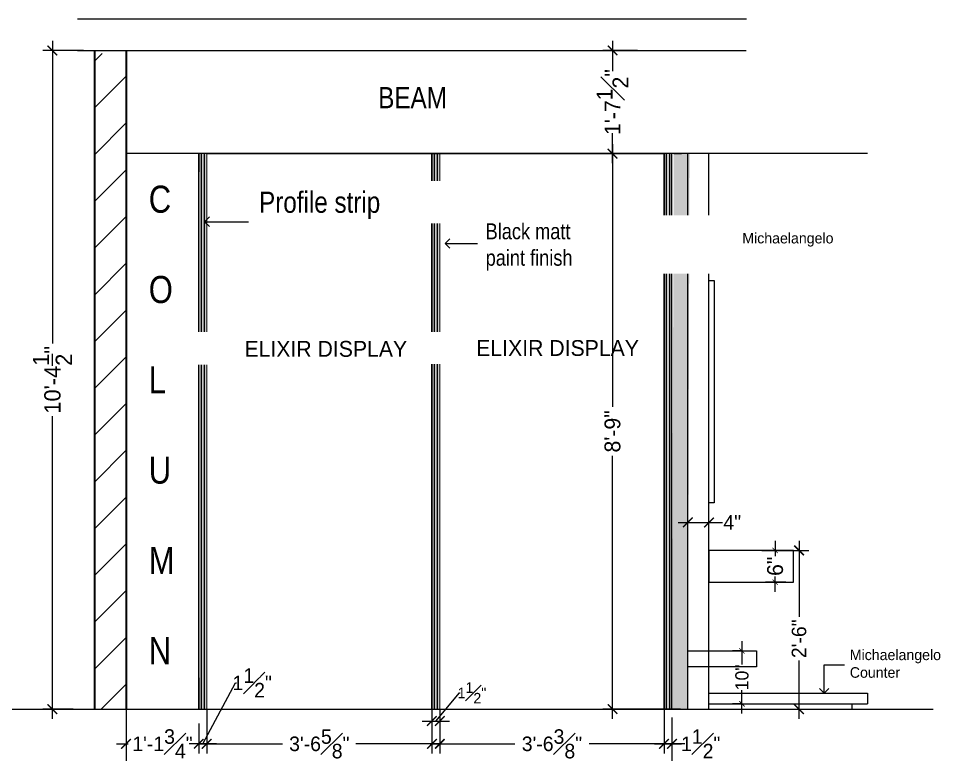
# Model space of a CAD drawing. Header units: inches. Extents: x -137722 to 81594, y -22256 to -1207.
# Drawn here: x -60980.6 to -60803.5, y -2089.7 to -1950.7 of the extents above; entities that cross this region are included whole.
import ezdxf

# ---------------------------------------------------------------- set-up
doc = ezdxf.new("R2010")
doc.units = ezdxf.units.IN
doc.header["$LTSCALE"] = 0.05
doc.header["$MEASUREMENT"] = 0
doc.header["$PDMODE"] = 3
doc.header["$PDSIZE"] = -4
doc.linetypes.add('DASHED2', pattern=[0.375, 0.25, -0.125])
doc.layers.get('Defpoints').update_dxf_attribs({"linetype": 'DASHED2'})
doc.layers.add('Civil Dimension - Text', color=7, linetype='Continuous')
doc.layers.add('text', color=176, linetype='Continuous')
doc.layers.add('FURNITURE', color=36, linetype='Continuous', lineweight=18)
doc.layers.add('WALL', color=7, linetype='Continuous', lineweight=35)
doc.styles.add('4MMOF3-8', font='ARIALN.TTF', dxfattribs={"height": 5.12})
doc.styles.add('9-128OF1-4', font='stylu.ttf')
doc.dimstyles.new('DIM 1-4', dxfattribs={"dimtxt": 3.0792, "dimasz": 1.82, "dimexe": 1.82, "dimexo": 0, "dimgap": 0.09, "dimtad": 0, "dimzin": 0, "dimdsep": 46, "dimlunit": 4, "dimtxsty": '9-128OF1-4', "dimblk": 'ARCHTICK', "dimcen": 1.8125, "dimdle": 1.82, "dimclrd": 8, "dimclre": 8, "dimadec": 0, "dimazin": 0, "dimtfac": 1, "dimtofl": 0, "dimtmove": 0, "dimatfit": 3, "dimldrblk": 'OPEN90', "dimfxl": 1, "dimtolj": 1, "dimtzin": 0, "dimlwd": -1, "dimarcsym": 0})

# ---------------------------------------------------------------- blocks, each defined once
blk = doc.blocks.new('_ArchTick')
at = {"color": 0, "const_width": 0.15}
blk.add_lwpolyline([(-0.5, -0.5), (0.5, 0.5)], dxfattribs=at)
blk = doc.blocks.new('*D544')
at = {"layer": 'Civil Dimension - Text', "color": 8, "ltscale": 50, "transparency": 16777216}
for p, q in [((-60833.01, -2049.37), (-60833.01, -2063.77)), ((-60833.01, -2083.01), (-60833.01, -2072.01))]:
    blk.add_line(p, q, dxfattribs=at)
at = {"layer": 'Civil Dimension - Text', "color": 8, "lineweight": -2, "ltscale": 50, "transparency": 16777216}
for p, q in [((-60840.07, -2051.19), (-60831.19, -2051.19)), ((-60835.66, -2081.19), (-60831.19, -2081.19))]:
    blk.add_line(p, q, dxfattribs=at)
at = {"layer": 'Defpoints', "color": 0, "ltscale": 50, "transparency": 16777216}
for p in [(-60840.07, -2051.19), (-60835.66, -2081.19), (-60833.01, -2081.19)]:
    blk.add_point(p, dxfattribs=at)
at = {"layer": 'Civil Dimension - Text', "color": 8, "ltscale": 50, "transparency": 16777216, "xscale": 1.82, "yscale": 1.82, "zscale": 1.82}
for p, rotation in [((-60833.01, -2051.19), 90), ((-60833.01, -2081.19), 270)]:
    blk.add_blockref('_ArchTick', p, dxfattribs=dict(at, rotation=rotation))
at = {"layer": 'Civil Dimension - Text', "color": 0, "ltscale": 50, "transparency": 16777216, "insert": (-60833.01, -2067.89), "char_height": 2.75, "attachment_point": 5, "rotation": 90, "style": '9-128OF1-4'}
blk.add_mtext('\\A1;2\'-6"', dxfattribs=at)
blk = doc.blocks.new('_Open90')
at = {"color": 0, "linetype": 'ByBlock', "lineweight": -2}
for p, q in [((0, 0), (-1, 0)), ((-0.5, 0.5), (0, 0)), ((0, 0), (-0.5, -0.5))]:
    blk.add_line(p, q, dxfattribs=at)
blk = doc.blocks.new('*D545')
at = {"layer": 'Civil Dimension - Text', "color": 8, "ltscale": 50, "transparency": 16777216}
for p, q in [((-60843.81, -2068.37), (-60843.81, -2072.75)), ((-60843.81, -2082.01), (-60843.81, -2077.63))]:
    blk.add_line(p, q, dxfattribs=at)
at = {"layer": 'Civil Dimension - Text', "color": 8, "lineweight": -2, "ltscale": 50, "transparency": 16777216}
for p, q in [((-60843.81, -2070.19), (-60845.63, -2070.19)), ((-60843.81, -2080.19), (-60845.63, -2080.19))]:
    blk.add_line(p, q, dxfattribs=at)
at = {"layer": 'Defpoints', "color": 0, "ltscale": 50, "transparency": 16777216}
for p in [(-60843.81, -2070.19), (-60843.81, -2080.19), (-60843.81, -2080.19)]:
    blk.add_point(p, dxfattribs=at)
at = {"layer": 'Civil Dimension - Text', "color": 8, "ltscale": 50, "transparency": 16777216}
for p, rotation in [((-60843.81, -2070.19), 90), ((-60843.81, -2080.19), 270)]:
    blk.add_blockref('_ArchTick', p, dxfattribs=dict(at, rotation=rotation))
at = {"layer": 'Civil Dimension - Text', "color": 0, "ltscale": 50, "transparency": 16777216, "insert": (-60843.81, -2075.19), "char_height": 2.5, "attachment_point": 5, "rotation": 90, "style": '9-128OF1-4'}
blk.add_mtext('\\A1;10"', dxfattribs=at)
blk = doc.blocks.new('*D546')
at = {"layer": 'Civil Dimension - Text', "color": 8, "lineweight": -2, "ltscale": 50, "transparency": 16777216}
for p, q in [((-60854.05, -2048.37), (-60854.05, -2044.08)), ((-60850.05, -2048.37), (-60850.05, -2044.08))]:
    blk.add_line(p, q, dxfattribs=at)
at = {"layer": 'Civil Dimension - Text', "color": 8, "ltscale": 50, "transparency": 16777216}
for p, q in [((-60855.87, -2045.9), (-60850.05, -2045.9)), ((-60850.05, -2045.9), (-60847.5, -2045.9))]:
    blk.add_line(p, q, dxfattribs=at)
at = {"layer": 'Defpoints', "color": 0, "ltscale": 50, "transparency": 16777216}
for p in [(-60850.05, -2045.9), (-60854.05, -2048.37), (-60850.05, -2048.37)]:
    blk.add_point(p, dxfattribs=at)
at = {"layer": 'Civil Dimension - Text', "color": 8, "ltscale": 50, "transparency": 16777216, "xscale": 1.82, "yscale": 1.82, "zscale": 1.82, "rotation": 180}
blk.add_blockref('_ArchTick', (-60854.05, -2045.9), dxfattribs=at)
at = {"layer": 'Civil Dimension - Text', "color": 8, "ltscale": 50, "transparency": 16777216, "xscale": 1.82, "yscale": 1.82, "zscale": 1.82}
blk.add_blockref('_ArchTick', (-60850.05, -2045.9), dxfattribs=at)
at = {"layer": 'Civil Dimension - Text', "color": 0, "ltscale": 50, "transparency": 16777216, "insert": (-60845.65, -2045.9), "char_height": 2.75, "attachment_point": 5, "style": '9-128OF1-4'}
blk.add_mtext('\\A1;4"', dxfattribs=at)
blk = doc.blocks.new('*D547')
at = {"layer": 'Civil Dimension - Text', "color": 8, "ltscale": 50, "transparency": 16777216}
for p, q in [((-60837.53, -2049.37), (-60837.53, -2052.27)), ((-60837.53, -2059.01), (-60837.53, -2056.11))]:
    blk.add_line(p, q, dxfattribs=at)
at = {"layer": 'Civil Dimension - Text', "color": 8, "lineweight": -2, "ltscale": 50, "transparency": 16777216}
for p, q in [((-60835.88, -2051.19), (-60839.35, -2051.19)), ((-60835.51, -2057.19), (-60839.35, -2057.19))]:
    blk.add_line(p, q, dxfattribs=at)
at = {"layer": 'Defpoints', "color": 0, "ltscale": 50, "transparency": 16777216}
for p in [(-60835.88, -2051.19), (-60837.53, -2057.19), (-60835.51, -2057.19)]:
    blk.add_point(p, dxfattribs=at)
at = {"layer": 'Civil Dimension - Text', "color": 8, "ltscale": 50, "transparency": 16777216}
for p, rotation in [((-60837.53, -2051.19), 90), ((-60837.53, -2057.19), 270)]:
    blk.add_blockref('_ArchTick', p, dxfattribs=dict(at, rotation=rotation))
at = {"layer": 'Civil Dimension - Text', "color": 0, "ltscale": 50, "transparency": 16777216, "insert": (-60837.53, -2054.19), "char_height": 3, "attachment_point": 5, "rotation": 90, "style": '9-128OF1-4'}
blk.add_mtext('\\A1;6"', dxfattribs=at)
blk = doc.blocks.new('*D548')
at = {"layer": 'Civil Dimension - Text', "color": 8, "lineweight": -2, "ltscale": 50, "transparency": 16777216}
for p, q in [((-60945.04, -2081.19), (-60945.04, -2089.57)), ((-60902.45, -2081.19), (-60902.45, -2089.57))]:
    blk.add_line(p, q, dxfattribs=at)
at = {"layer": 'Civil Dimension - Text', "color": 8, "ltscale": 50, "transparency": 16777216}
for p, q in [((-60946.86, -2087.75), (-60930.68, -2087.75)), ((-60900.63, -2087.75), (-60916.81, -2087.75))]:
    blk.add_line(p, q, dxfattribs=at)
at = {"layer": 'Defpoints', "color": 0, "ltscale": 50, "transparency": 16777216}
for p in [(-60945.04, -2081.19), (-60902.45, -2081.19), (-60902.45, -2087.75)]:
    blk.add_point(p, dxfattribs=at)
at = {"layer": 'Civil Dimension - Text', "color": 8, "ltscale": 50, "transparency": 16777216, "xscale": 1.82, "yscale": 1.82, "zscale": 1.82, "rotation": 180}
blk.add_blockref('_ArchTick', (-60945.04, -2087.75), dxfattribs=at)
at = {"layer": 'Civil Dimension - Text', "color": 8, "ltscale": 50, "transparency": 16777216, "xscale": 1.82, "yscale": 1.82, "zscale": 1.82}
blk.add_blockref('_ArchTick', (-60902.45, -2087.75), dxfattribs=at)
at = {"layer": 'Civil Dimension - Text', "color": 0, "ltscale": 50, "transparency": 16777216, "insert": (-60923.75, -2087.75), "char_height": 2.75, "attachment_point": 5, "style": '9-128OF1-4'}
blk.add_mtext('\\A1;3\'-6{\\H1x;\\S5#8;}"', dxfattribs=at)
blk = doc.blocks.new('*D549')
at = {"layer": 'Civil Dimension - Text', "color": 8, "ltscale": 50, "transparency": 16777216}
for p, q in [((-60901.7, -2083.44), (-60897.26, -2078.12)), ((-60897.26, -2078.12), (-60897.08, -2078.12)), ((-60904.27, -2083.44), (-60899.13, -2083.44))]:
    blk.add_line(p, q, dxfattribs=at)
at = {"layer": 'Civil Dimension - Text', "color": 8, "lineweight": -2, "ltscale": 50, "transparency": 16777216}
for p, q in [((-60902.45, -2081.19), (-60902.45, -2085.26)), ((-60900.95, -2081.19), (-60900.95, -2085.26))]:
    blk.add_line(p, q, dxfattribs=at)
at = {"layer": 'Defpoints', "color": 0, "ltscale": 50, "transparency": 16777216}
for p in [(-60902.45, -2081.19), (-60900.95, -2081.19), (-60900.95, -2083.44)]:
    blk.add_point(p, dxfattribs=at)
at = {"layer": 'Civil Dimension - Text', "color": 8, "ltscale": 50, "transparency": 16777216, "xscale": 1.82, "yscale": 1.82, "zscale": 1.82, "rotation": 180}
blk.add_blockref('_ArchTick', (-60902.45, -2083.44), dxfattribs=at)
at = {"layer": 'Civil Dimension - Text', "color": 8, "ltscale": 50, "transparency": 16777216, "xscale": 1.82, "yscale": 1.82, "zscale": 1.82}
blk.add_blockref('_ArchTick', (-60900.95, -2083.44), dxfattribs=at)
at = {"layer": 'Civil Dimension - Text', "color": 0, "ltscale": 50, "transparency": 16777216, "insert": (-60894.88, -2078.12), "char_height": 2, "attachment_point": 5, "style": '9-128OF1-4'}
blk.add_mtext('\\A1;1{\\H1x;\\S1#2;}"', dxfattribs=at)
blk = doc.blocks.new('*D550')
at = {"layer": 'Civil Dimension - Text', "color": 8, "lineweight": -2, "ltscale": 50, "transparency": 16777216}
for p, q in [((-60900.95, -2081.19), (-60900.95, -2089.57)), ((-60858.55, -2081.19), (-60858.55, -2089.57))]:
    blk.add_line(p, q, dxfattribs=at)
at = {"layer": 'Civil Dimension - Text', "color": 8, "ltscale": 50, "transparency": 16777216}
for p, q in [((-60902.77, -2087.75), (-60886.76, -2087.75)), ((-60856.73, -2087.75), (-60872.74, -2087.75))]:
    blk.add_line(p, q, dxfattribs=at)
at = {"layer": 'Defpoints', "color": 0, "ltscale": 50, "transparency": 16777216}
for p in [(-60900.95, -2081.19), (-60858.55, -2081.19), (-60858.55, -2087.75)]:
    blk.add_point(p, dxfattribs=at)
at = {"layer": 'Civil Dimension - Text', "color": 8, "ltscale": 50, "transparency": 16777216, "xscale": 1.82, "yscale": 1.82, "zscale": 1.82, "rotation": 180}
blk.add_blockref('_ArchTick', (-60900.95, -2087.75), dxfattribs=at)
at = {"layer": 'Civil Dimension - Text', "color": 8, "ltscale": 50, "transparency": 16777216, "xscale": 1.82, "yscale": 1.82, "zscale": 1.82}
blk.add_blockref('_ArchTick', (-60858.55, -2087.75), dxfattribs=at)
at = {"layer": 'Civil Dimension - Text', "color": 0, "ltscale": 50, "transparency": 16777216, "insert": (-60879.75, -2087.75), "char_height": 2.75, "attachment_point": 5, "style": '9-128OF1-4'}
blk.add_mtext('\\A1;3\'-6{\\H1x;\\S3#8;}"', dxfattribs=at)
blk = doc.blocks.new('*D551')
at = {"layer": 'Civil Dimension - Text', "color": 8, "lineweight": -2, "ltscale": 50, "transparency": 16777216}
for p, q in [((-60960.29, -2081.19), (-60960.29, -2096.62)), ((-60857.05, -2082.79), (-60857.05, -2096.62))]:
    blk.add_line(p, q, dxfattribs=at)
at = {"layer": 'Civil Dimension - Text', "color": 8, "ltscale": 50, "transparency": 16777216}
for p, q in [((-60962.11, -2094.8), (-60907.13, -2094.8)), ((-60855.23, -2094.8), (-60894.96, -2094.8))]:
    blk.add_line(p, q, dxfattribs=at)
at = {"layer": 'Defpoints', "color": 0, "ltscale": 50, "transparency": 16777216}
for p in [(-60960.29, -2081.19), (-60857.05, -2082.79), (-60857.05, -2094.8)]:
    blk.add_point(p, dxfattribs=at)
at = {"layer": 'Civil Dimension - Text', "color": 8, "ltscale": 50, "transparency": 16777216, "xscale": 1.82, "yscale": 1.82, "zscale": 1.82, "rotation": 180}
blk.add_blockref('_ArchTick', (-60960.29, -2094.8), dxfattribs=at)
at = {"layer": 'Civil Dimension - Text', "color": 8, "ltscale": 50, "transparency": 16777216, "xscale": 1.82, "yscale": 1.82, "zscale": 1.82}
blk.add_blockref('_ArchTick', (-60857.05, -2094.8), dxfattribs=at)
at = {"layer": 'Civil Dimension - Text', "color": 0, "ltscale": 50, "transparency": 16777216, "insert": (-60901.04, -2094.8), "char_height": 2.75, "attachment_point": 5, "style": '9-128OF1-4'}
blk.add_mtext('\\A1;8\'-7{\\H1x;\\S1#4;}"', dxfattribs=at)
blk = doc.blocks.new('*D552')
at = {"layer": 'Civil Dimension - Text', "color": 8, "ltscale": 50, "transparency": 16777216}
for p, q in [((-60945.79, -2087.75), (-60939.6, -2076.23)), ((-60939.6, -2076.23), (-60939.42, -2076.23)), ((-60943.22, -2087.75), (-60948.36, -2087.75))]:
    blk.add_line(p, q, dxfattribs=at)
at = {"layer": 'Civil Dimension - Text', "color": 8, "lineweight": -2, "ltscale": 50, "transparency": 16777216}
for p, q in [((-60945.04, -2081.19), (-60945.04, -2089.57)), ((-60946.54, -2083.9), (-60946.54, -2089.57))]:
    blk.add_line(p, q, dxfattribs=at)
at = {"layer": 'Defpoints', "color": 0, "ltscale": 50, "transparency": 16777216}
for p in [(-60945.04, -2081.19), (-60946.54, -2083.9), (-60946.54, -2087.75)]:
    blk.add_point(p, dxfattribs=at)
at = {"layer": 'Civil Dimension - Text', "color": 8, "ltscale": 50, "transparency": 16777216, "xscale": 1.82, "yscale": 1.82, "zscale": 1.82, "rotation": 180}
blk.add_blockref('_ArchTick', (-60946.54, -2087.75), dxfattribs=at)
at = {"layer": 'Civil Dimension - Text', "color": 8, "ltscale": 50, "transparency": 16777216, "xscale": 1.82, "yscale": 1.82, "zscale": 1.82}
blk.add_blockref('_ArchTick', (-60945.04, -2087.75), dxfattribs=at)
at = {"layer": 'Civil Dimension - Text', "color": 0, "ltscale": 50, "transparency": 16777216, "insert": (-60936.44, -2076.23), "char_height": 2.75, "attachment_point": 5, "style": '9-128OF1-4'}
blk.add_mtext('\\A1;1{\\H1x;\\S1#2;}"', dxfattribs=at)
blk = doc.blocks.new('*D553')
at = {"layer": 'Civil Dimension - Text', "color": 8, "lineweight": -2, "ltscale": 50, "transparency": 16777216}
for p, q in [((-60858.55, -2081.19), (-60858.55, -2089.57)), ((-60857.05, -2085.4), (-60857.05, -2089.57))]:
    blk.add_line(p, q, dxfattribs=at)
at = {"layer": 'Civil Dimension - Text', "color": 8, "ltscale": 50, "transparency": 16777216}
for p, q in [((-60860.37, -2087.75), (-60855.23, -2087.75)), ((-60854.6, -2087.75), (-60857.05, -2087.75))]:
    blk.add_line(p, q, dxfattribs=at)
at = {"layer": 'Defpoints', "color": 0, "ltscale": 50, "transparency": 16777216}
for p in [(-60858.55, -2081.19), (-60857.05, -2085.4), (-60857.05, -2087.75)]:
    blk.add_point(p, dxfattribs=at)
at = {"layer": 'Civil Dimension - Text', "color": 8, "ltscale": 50, "transparency": 16777216, "xscale": 1.82, "yscale": 1.82, "zscale": 1.82, "rotation": 180}
blk.add_blockref('_ArchTick', (-60858.55, -2087.75), dxfattribs=at)
at = {"layer": 'Civil Dimension - Text', "color": 8, "ltscale": 50, "transparency": 16777216, "xscale": 1.82, "yscale": 1.82, "zscale": 1.82}
blk.add_blockref('_ArchTick', (-60857.05, -2087.75), dxfattribs=at)
at = {"layer": 'Civil Dimension - Text', "color": 0, "ltscale": 50, "transparency": 16777216, "insert": (-60851.62, -2087.75), "char_height": 2.75, "attachment_point": 5, "style": '9-128OF1-4'}
blk.add_mtext('\\A1;1{\\H1x;\\S1#2;}"', dxfattribs=at)
blk = doc.blocks.new('*D554')
at = {"layer": 'Civil Dimension - Text', "color": 8, "lineweight": -2, "ltscale": 50, "transparency": 16777216}
for p, q in [((-60960.29, -2081.19), (-60960.29, -2089.57)), ((-60946.54, -2083.9), (-60946.54, -2089.57))]:
    blk.add_line(p, q, dxfattribs=at)
at = {"layer": 'Civil Dimension - Text', "color": 8, "ltscale": 50, "transparency": 16777216}
for p, q in [((-60962.11, -2087.75), (-60959.91, -2087.75)), ((-60944.72, -2087.75), (-60946.91, -2087.75))]:
    blk.add_line(p, q, dxfattribs=at)
at = {"layer": 'Defpoints', "color": 0, "ltscale": 50, "transparency": 16777216}
for p in [(-60960.29, -2081.19), (-60946.54, -2083.9), (-60960.29, -2087.75)]:
    blk.add_point(p, dxfattribs=at)
at = {"layer": 'Civil Dimension - Text', "color": 8, "ltscale": 50, "transparency": 16777216, "xscale": 1.82, "yscale": 1.82, "zscale": 1.82, "rotation": 180}
blk.add_blockref('_ArchTick', (-60960.29, -2087.75), dxfattribs=at)
at = {"layer": 'Civil Dimension - Text', "color": 8, "ltscale": 50, "transparency": 16777216, "xscale": 1.82, "yscale": 1.82, "zscale": 1.82}
blk.add_blockref('_ArchTick', (-60946.54, -2087.75), dxfattribs=at)
at = {"layer": 'Civil Dimension - Text', "color": 0, "ltscale": 50, "transparency": 16777216, "insert": (-60953.41, -2087.75), "char_height": 2.75, "attachment_point": 5, "style": '9-128OF1-4'}
blk.add_mtext('\\A1;1\'-1{\\H1x;\\S3#4;}"', dxfattribs=at)
blk = doc.blocks.new('*D704')
at = {"layer": 'Civil Dimension - Text', "color": 8, "ltscale": 50, "transparency": 16777216}
for p, q in [((-60868.29, -1954.87), (-60868.29, -1960.57)), ((-60868.29, -1978.01), (-60868.29, -1972.31))]:
    blk.add_line(p, q, dxfattribs=at)
at = {"layer": 'Civil Dimension - Text', "color": 8, "lineweight": -2, "ltscale": 50, "transparency": 16777216}
for p, q in [((-60863.59, -1956.69), (-60870.11, -1956.69)), ((-60863.59, -1976.19), (-60870.11, -1976.19))]:
    blk.add_line(p, q, dxfattribs=at)
at = {"layer": 'Defpoints', "color": 0, "ltscale": 50, "transparency": 16777216}
for p in [(-60863.59, -1956.69), (-60868.29, -1976.19), (-60863.59, -1976.19)]:
    blk.add_point(p, dxfattribs=at)
at = {"layer": 'Civil Dimension - Text', "color": 8, "ltscale": 50, "transparency": 16777216, "xscale": 1.82, "yscale": 1.82, "zscale": 1.82}
for p, rotation in [((-60868.29, -1956.69), 90), ((-60868.29, -1976.19), 270)]:
    blk.add_blockref('_ArchTick', p, dxfattribs=dict(at, rotation=rotation))
at = {"layer": 'Civil Dimension - Text', "color": 0, "ltscale": 50, "transparency": 16777216, "insert": (-60868.29, -1966.44), "char_height": 3, "attachment_point": 5, "rotation": 90, "style": '9-128OF1-4'}
blk.add_mtext('\\A1;1\'-7{\\H1x;\\S1#2;}"', dxfattribs=at)
blk = doc.blocks.new('*D705')
at = {"layer": 'Civil Dimension - Text', "color": 8, "ltscale": 50, "transparency": 16777216}
for p, q in [((-60868.29, -1974.37), (-60868.29, -2024.07)), ((-60868.29, -2083.01), (-60868.29, -2033.31))]:
    blk.add_line(p, q, dxfattribs=at)
at = {"layer": 'Civil Dimension - Text', "color": 8, "lineweight": -2, "ltscale": 50, "transparency": 16777216}
for p, q in [((-60863.59, -1976.19), (-60870.11, -1976.19)), ((-60855.46, -2081.19), (-60870.11, -2081.19))]:
    blk.add_line(p, q, dxfattribs=at)
at = {"layer": 'Defpoints', "color": 0, "ltscale": 50, "transparency": 16777216}
for p in [(-60863.59, -1976.19), (-60868.29, -2081.19), (-60855.46, -2081.19)]:
    blk.add_point(p, dxfattribs=at)
at = {"layer": 'Civil Dimension - Text', "color": 8, "ltscale": 50, "transparency": 16777216, "xscale": 1.82, "yscale": 1.82, "zscale": 1.82}
for p, rotation in [((-60868.29, -1976.19), 90), ((-60868.29, -2081.19), 270)]:
    blk.add_blockref('_ArchTick', p, dxfattribs=dict(at, rotation=rotation))
at = {"layer": 'Civil Dimension - Text', "color": 0, "ltscale": 50, "transparency": 16777216, "insert": (-60868.29, -2028.69), "char_height": 3, "attachment_point": 5, "rotation": 90, "style": '9-128OF1-4'}
blk.add_mtext('\\A1;8\'-9"', dxfattribs=at)
blk = doc.blocks.new('*D732')
at = {"layer": 'Civil Dimension - Text', "color": 8, "ltscale": 50, "transparency": 16777216}
for p, q in [((-60974.23, -1954.87), (-60974.23, -2012.05)), ((-60974.23, -2083.01), (-60974.23, -2025.82))]:
    blk.add_line(p, q, dxfattribs=at)
at = {"layer": 'Civil Dimension - Text', "color": 8, "lineweight": -2, "ltscale": 50, "transparency": 16777216}
for p, q in [((-60968.37, -1956.69), (-60976.05, -1956.69)), ((-60970.3, -2081.19), (-60976.05, -2081.19))]:
    blk.add_line(p, q, dxfattribs=at)
at = {"layer": 'Defpoints', "color": 0, "ltscale": 50, "transparency": 16777216}
for p in [(-60968.37, -1956.69), (-60974.23, -2081.19), (-60970.3, -2081.19)]:
    blk.add_point(p, dxfattribs=at)
at = {"layer": 'Civil Dimension - Text', "color": 8, "ltscale": 50, "transparency": 16777216, "xscale": 1.82, "yscale": 1.82, "zscale": 1.82}
for p, rotation in [((-60974.23, -1956.69), 90), ((-60974.23, -2081.19), 270)]:
    blk.add_blockref('_ArchTick', p, dxfattribs=dict(at, rotation=rotation))
at = {"layer": 'Civil Dimension - Text', "color": 0, "ltscale": 50, "transparency": 16777216, "insert": (-60974.23, -2018.94), "char_height": 3.0792, "attachment_point": 5, "rotation": 90, "style": '9-128OF1-4'}
blk.add_mtext('\\A1;10\'-4{\\H1x;\\S1/2;}"', dxfattribs=at)

msp = doc.modelspace()

# ---------------------------------------------------------------- linework, layer by layer
at = {"ltscale": 50}
for p, q in [((-60969.49, -1950.6893), (-60842.9702, -1950.6893)), ((-60969.49, -1956.6893), (-60843.0191, -1956.6893)), ((-60966.2863, -2081.1893), (-60966.2863, -1956.6893)), ((-60820.068, -1976.1893), (-60960.2863, -1976.1893)), ((-60946.5363, -1976.1893), (-60946.5363, -2081.1893)), ((-60945.0363, -1976.1893), (-60858.5512, -1976.1893)), ((-60902.1238, -1976.1893), (-60900.6238, -1976.1893)), ((-60854.0512, -1976.1893), (-60857.0512, -1976.1893)), ((-60856.7194, -1976.1893), (-60855.2194, -1976.1893)), ((-60850.0512, -1976.1893), (-60854.0512, -1976.1893)), ((-60850.0512, -2081.1893), (-60850.0512, -1976.1893)), ((-60850.0512, -2078.1893), (-60820.0512, -2078.1893)), ((-60820.0512, -2078.1893), (-60820.0512, -2080.1893)), ((-60986.3956, -2081.1893), (-60807.6213, -2081.1893)), ((-60850.0512, -2080.1893), (-60820.0512, -2080.1893)), ((-60823.0512, -2080.1893), (-60823.0512, -2081.1893))]:
    msp.add_line(p, q, dxfattribs=at)
for points in [[(-60849.0512, -2000.1893), (-60849.0512, -2042.1893), (-60850.0512, -2042.1893), (-60850.0512, -2000.1893)], [(-60850.0512, -2057.1893), (-60834.0512, -2057.1893), (-60834.0512, -2051.1893), (-60850.0512, -2051.1893)]]:
    msp.add_lwpolyline(points, close=True, dxfattribs=at)

# ---------------------------------------------------------------- texts
at = {"layer": 'text', "ltscale": 50, "insert": (-60912.6051, -1965.6066), "char_height": 4, "width": 66.281096, "attachment_point": 4, "style": '4MMOF3-8', "bg_fill": 2}
msp.add_mtext('BEAM', dxfattribs=at)
at = {"layer": 'text', "ltscale": 50, "insert": (-60843.7508, -1992.4625), "char_height": 2, "attachment_point": 4, "style": '4MMOF3-8', "bg_fill": 2}
msp.add_mtext_dynamic_manual_height_columns('{\\fStylus BT|b0|i0|c0|p34;Michaelangelo }', width=164.542099, gutter_width=15.396, heights=[0], dxfattribs=at)

# ---------------------------------------------------------------- dimensions: what is measured, and where the dimension line sits
at = {"layer": 'Civil Dimension - Text', "ltscale": 50}
dim = msp.add_linear_dim(base=(-60833.011, -2081.1893), p1=(-60840.067, -2051.1893), p2=(-60835.6618, -2081.1893), angle=90, dimstyle='DIM 1-4', override={"dimtxt": 2.75, "dimdec": 3, "dimtdec": 3, "dimfxl": 0, "dimfrac": 1, "dimarcsym": 1}, dxfattribs=at)
dim.commit()
dim.dimension.update_dxf_attribs({"geometry": '*D544', "text_midpoint": (-60833.011, -2067.889), "dimtype": 160})
for base, p1, p2, override, picture, middle in [((-60837.5278, -2057.1893), (-60835.8768, -2051.1893), (-60835.5106, -2057.1893), {"dimtxt": 3, "dimasz": 1, "dimfxl": 0, "dimarcsym": 1}, '*D547', (-60837.5278, -2054.1893)), ((-60843.814, -2080.1893), (-60843.814, -2070.1893), (-60843.814, -2080.1893), {"dimtxt": 2.5, "dimasz": 1, "dimfxl": 0, "dimarcsym": 1}, '*D545', (-60843.814, -2075.1893))]:
    dim = msp.add_linear_dim(base=base, p1=p1, p2=p2, angle=90, dimstyle='DIM 1-4', override=override, dxfattribs=at)
    dim.commit()
    dim.dimension.update_dxf_attribs({"geometry": picture, "text_midpoint": middle})
for base, p1, p2, picture, middle in [((-60857.0512, -2094.8042), (-60960.2863, -2081.1893), (-60857.0512, -2082.785), '*D551', (-60901.0438, -2094.8042)), ((-60857.0512, -2087.7527), (-60858.5512, -2081.1893), (-60857.0512, -2085.3985), '*D553', (-60851.6189, -2087.0598))]:
    dim = msp.add_linear_dim(base=base, p1=p1, p2=p2, dimstyle='DIM 1-4', override={"dimtxt": 2.75, "dimdec": 3, "dimtdec": 3, "dimtmove": 1, "dimfxl": 0, "dimfrac": 1, "dimarcsym": 1}, dxfattribs=at)
    dim.commit()
    dim.dimension.update_dxf_attribs({"geometry": picture, "text_midpoint": middle, "dimtype": 160})
for base, p1, p2, override, picture, middle in [((-60960.2863, -2087.7527), (-60946.5363, -2083.9044), (-60960.2863, -2081.1893), {"dimtxt": 2.75, "dimdec": 3, "dimtdec": 3, "dimtmove": 1, "dimfxl": 0, "dimfrac": 1, "dimarcsym": 1}, '*D554', (-60953.4113, -2087.7527)), ((-60902.45377, -2087.75272), (-60945.03633, -2081.18926), (-60902.45377, -2081.18926), {"dimtxt": 2.75, "dimdec": 3, "dimtdec": 3, "dimfxl": 0, "dimfrac": 1, "dimarcsym": 1}, '*D548', (-60923.74505, -2087.75272)), ((-60858.5512, -2087.7527), (-60900.9538, -2081.1893), (-60858.5512, -2081.1893), {"dimtxt": 2.75, "dimdec": 3, "dimtdec": 3, "dimtmove": 1, "dimfxl": 0, "dimfrac": 1, "dimarcsym": 1}, '*D550', (-60879.7525, -2087.7527))]:
    dim = msp.add_linear_dim(base=base, p1=p1, p2=p2, dimstyle='DIM 1-4', override=override, dxfattribs=at)
    dim.commit()
    dim.dimension.update_dxf_attribs({"geometry": picture, "text_midpoint": middle})

# ---------------------------------------------------------------- leaders
at = {"layer": 'text', "ltscale": 50}
msp.add_leader([(-60828.2637, -2078.1893), (-60828.2637, -2072.8466), (-60823.4137, -2072.8466)], dimstyle='DIM 1-4', override={"dimclrt": 256, "dimfxl": 0, "dimarcsym": 1}, dxfattribs=at)

# ---------------------------------------------------------------- next in the draw order: texts
at = {"layer": 'text', "ltscale": 50, "insert": (-60956.0105, -2027.4708), "char_height": 5.12, "width": 100.677375, "attachment_point": 4, "style": '4MMOF3-8', "bg_fill": 2}
msp.add_mtext('C\\P\\PO\\P\\PL\\P\\PU\\P\\PM\\P\\PN', dxfattribs=at)
at = {"layer": 'text', "ltscale": 50, "insert": (-60823.4137, -2072.6105), "char_height": 2, "attachment_point": 4, "style": '4MMOF3-8', "bg_fill": 2}
msp.add_mtext_dynamic_manual_height_columns('{\\fStylus BT|b0|i0|c0|p34;Michaelangelo \\PCounter}', width=164.542099, gutter_width=15.396, heights=[0], dxfattribs=at)

# ---------------------------------------------------------------- next in the draw order: dimensions: what is measured, and where the dimension line sits
at = {"layer": 'Civil Dimension - Text', "ltscale": 50}
dim = msp.add_linear_dim(base=(-60868.2902, -1976.1898), p1=(-60863.5929, -1956.6898), p2=(-60863.5929, -1976.1898), angle=90, dimstyle='DIM 1-4', override={"dimtxt": 3, "dimdec": 3, "dimtdec": 3, "dimtmove": 1, "dimfxl": 0, "dimfrac": 1, "dimarcsym": 1}, dxfattribs=at)
dim.commit()
dim.dimension.update_dxf_attribs({"geometry": '*D704', "text_midpoint": (-60868.2902, -1966.4398)})

# ---------------------------------------------------------------- next in the draw order: leaders
at = {"layer": 'text', "ltscale": 50}
msp.add_leader([(-60849.0166, -1993.6636), (-60838.8284, -1993.6636)], dimstyle='DIM 1-4', override={"dimclrt": 256, "dimfxl": 0, "dimarcsym": 1}, dxfattribs=at)

# ---------------------------------------------------------------- next in the draw order: hatches: boundary and pattern name
at = {"ltscale": 50}
h = msp.add_hatch(color=45, dxfattribs=at)
h.dxf.hatch_style = 1
h.paths.add_polyline_path([(-60945.0363, -1976.1893), (-60946.5363, -1976.1893), (-60946.5363, -2081.1893), (-60945.0363, -2081.1893)])
at = {"ltscale": 50, "true_color": 0xf1eb1f}
h = msp.add_hatch(color=2, dxfattribs=at)
h.dxf.hatch_style = 1
h.paths.add_polyline_path([(-60945.4563, -1976.1893), (-60946.1163, -1976.1893), (-60946.1163, -2081.1893), (-60945.4563, -2081.1893)])
at = {"ltscale": 50}
h = msp.add_hatch(color=45, dxfattribs=at)
h.dxf.hatch_style = 1
h.paths.add_polyline_path([(-60900.9538, -1976.1893), (-60902.4538, -1976.1893), (-60902.4538, -2081.1893), (-60900.9538, -2081.1893)])
at = {"ltscale": 50, "true_color": 0xf1eb1f}
h = msp.add_hatch(color=2, dxfattribs=at)
h.dxf.hatch_style = 1
h.paths.add_polyline_path([(-60901.3738, -1976.1893), (-60902.0338, -1976.1893), (-60902.0338, -2081.1893), (-60901.3738, -2081.1893)])
at = {"ltscale": 50}
h = msp.add_hatch(color=45, dxfattribs=at)
h.dxf.hatch_style = 1
h.paths.add_polyline_path([(-60857.0512, -1976.1893), (-60858.5512, -1976.1893), (-60858.5512, -2081.1893), (-60857.0512, -2081.1893)])
at = {"ltscale": 50, "true_color": 0xf1eb1f}
h = msp.add_hatch(color=2, dxfattribs=at)
h.dxf.hatch_style = 1
h.paths.add_polyline_path([(-60857.4712, -1976.1893), (-60858.1312, -1976.1893), (-60858.1312, -2081.1893), (-60857.4712, -2081.1893)])
at = {"ltscale": 50, "true_color": 0x636466}
h = msp.add_hatch(color=251, dxfattribs=at)
h.dxf.hatch_style = 1
h.paths.add_polyline_path([(-60857.0512, -2081.1893), (-60854.0512, -2081.1893), (-60853.7194, -1976.1893), (-60856.7194, -1976.1893)])

# ---------------------------------------------------------------- next in the draw order: linework, layer by layer
at = {"ltscale": 50}
for p, q in [((-60946.5363, -2081.1893), (-60946.5363, -1976.1893)), ((-60902.4538, -1976.1893), (-60902.4538, -2081.1893)), ((-60902.4538, -2081.1893), (-60902.4538, -1976.1893)), ((-60858.5512, -1976.1893), (-60858.5512, -2081.1893)), ((-60858.5512, -2081.1893), (-60858.5512, -1976.1893)), ((-60857.0512, -2081.1893), (-60857.0512, -1976.1893)), ((-60854.0512, -2081.1893), (-60854.0512, -1976.1893))]:
    msp.add_line(p, q, dxfattribs=at)
for points in [[(-60946.1163, -2081.1893), (-60945.4563, -2081.1893), (-60945.4563, -1976.1893), (-60946.1163, -1976.1893)], [(-60902.0338, -2081.1893), (-60901.3738, -2081.1893), (-60901.3738, -1976.1893), (-60902.0338, -1976.1893)], [(-60858.1312, -2081.1893), (-60857.4712, -2081.1893), (-60857.4712, -1976.1893), (-60858.1312, -1976.1893)], [(-60854.0512, -2070.1893), (-60841.0512, -2070.1893), (-60841.0512, -2073.1893), (-60854.0512, -2073.1893)]]:
    msp.add_lwpolyline(points, close=True, dxfattribs=at)
at = {"layer": 'FURNITURE', "ltscale": 50}
for p, q in [((-60946.5363, -2081.1893), (-60946.5363, -1976.1893)), ((-60945.0363, -2081.1893), (-60945.0363, -1976.1893)), ((-60902.4538, -2081.1893), (-60902.4538, -1976.1893)), ((-60900.9538, -2081.1893), (-60900.9538, -1976.1893)), ((-60858.5512, -2081.1893), (-60858.5512, -1976.1893)), ((-60857.0512, -2081.1893), (-60857.0512, -1976.1893))]:
    msp.add_line(p, q, dxfattribs=at)

# ---------------------------------------------------------------- next in the draw order: dimensions: what is measured, and where the dimension line sits
at = {"layer": 'Civil Dimension - Text', "ltscale": 50}
for base, p1, p2, override, picture, middle in [((-60850.0512, -2045.898), (-60854.0512, -2048.3742), (-60850.0512, -2048.3742), {"dimtxt": 2.75, "dimdec": 3, "dimtdec": 3, "dimfxl": 0, "dimfrac": 1, "dimarcsym": 1}, '*D546', (-60845.6503, -2045.898)), ((-60946.5363, -2087.7527), (-60945.0363, -2081.1893), (-60946.5363, -2083.9044), {"dimtxt": 2.75, "dimdec": 3, "dimtdec": 3, "dimtmove": 1, "dimfxl": 0, "dimfrac": 1, "dimarcsym": 1}, '*D552', (-60939.3282, -2076.2343)), ((-60900.9538, -2083.44), (-60902.4538, -2081.1893), (-60900.9538, -2081.1893), {"dimtxt": 2, "dimdec": 3, "dimtdec": 3, "dimtmove": 1, "dimfxl": 0, "dimfrac": 1, "dimarcsym": 1}, '*D549', (-60896.9859, -2078.1197))]:
    dim = msp.add_linear_dim(base=base, p1=p1, p2=p2, dimstyle='DIM 1-4', override=override, dxfattribs=at)
    dim.commit()
    dim.dimension.update_dxf_attribs({"geometry": picture, "text_midpoint": middle, "dimtype": 160})

# ---------------------------------------------------------------- next in the draw order: leaders
at = {"layer": 'text', "ltscale": 50}
for points in [[(-60945.4563, -1989.0615), (-60931.4347, -1989.0615)], [(-60899.9647, -1993.1715), (-60886.598, -1993.1715)]]:
    msp.add_leader(points, dimstyle='DIM 1-4', override={"dimclrt": 256, "dimfxl": 0, "dimarcsym": 1}, dxfattribs=at)

# ---------------------------------------------------------------- next in the draw order: texts
at = {"layer": 'text', "ltscale": 50, "insert": (-60892.2891, -1993.8269), "char_height": 3, "width": 66.281096, "attachment_point": 4, "style": '4MMOF3-8', "bg_fill": 2}
msp.add_mtext('Black matt \\Ppaint finish', dxfattribs=at)
at = {"layer": 'text', "ltscale": 50, "insert": (-60907.1364, -2013.1127), "char_height": 3, "attachment_point": 6, "style": '4MMOF3-8', "bg_fill": 2}
msp.add_mtext_dynamic_manual_height_columns('{\\fStylus BT|b0|i0|c0|p34;ELIXIR DISPLAY}', width=164.542099, gutter_width=15.396, heights=[0], dxfattribs=at)

# ---------------------------------------------------------------- next in the draw order: texts
at = {"layer": 'text', "ltscale": 50, "insert": (-60935.1415, -1985.972), "char_height": 4, "width": 66.281096, "attachment_point": 4, "style": '4MMOF3-8', "bg_fill": 2}
msp.add_mtext('Profile strip', dxfattribs=at)
at = {"layer": 'text', "ltscale": 50, "insert": (-60863.2998, -2012.9513), "char_height": 3, "attachment_point": 6, "style": '4MMOF3-8', "bg_fill": 2}
msp.add_mtext_dynamic_manual_height_columns('{\\fStylus BT|b0|i0|c0|p34;ELIXIR DISPLAY}', width=164.542099, gutter_width=15.396, heights=[0], dxfattribs=at)

# ---------------------------------------------------------------- next in the draw order: hatches: boundary and pattern name
at = {"layer": 'FURNITURE', "ltscale": 50}
h = msp.add_hatch(dxfattribs=at)
h.set_pattern_fill('ANSI31', color=256, scale=50)
h.set_pattern_definition([(45, (3386.629, 1300.1725), (-4.4194174, 4.4194174), [])])
h.paths.add_polyline_path([(-60960.2863, -1957.2607), (-60966.2863, -1957.2607), (-60966.2863, -2081.1893), (-60960.2863, -2081.1893)])

# ---------------------------------------------------------------- next in the draw order: linework, layer by layer
at = {"layer": 'WALL'}
for p, q in [((-60966.2863, -1956.6893), (-60966.2863, -2081.1893)), ((-60960.2863, -1956.6893), (-60960.2863, -2081.1893))]:
    msp.add_line(p, q, dxfattribs=at)

# ---------------------------------------------------------------- next in the draw order: dimensions: what is measured, and where the dimension line sits
at = {"layer": 'Civil Dimension - Text', "ltscale": 50}
for base, p1, p2, override, picture, middle in [((-60974.2273, -2081.1898), (-60968.3663, -1956.6898), (-60970.2959, -2081.1898), {"dimtmove": 1, "dimfxl": 0, "dimarcsym": 1}, '*D732', (-60974.2273, -2018.9398)), ((-60868.2902, -2081.1898), (-60863.5929, -1976.1898), (-60855.4598, -2081.1898), {"dimtxt": 3, "dimdec": 3, "dimtdec": 3, "dimtmove": 1, "dimfxl": 0, "dimfrac": 1, "dimarcsym": 1}, '*D705', (-60868.2902, -2028.6898))]:
    dim = msp.add_linear_dim(base=base, p1=p1, p2=p2, angle=90, dimstyle='DIM 1-4', override=override, dxfattribs=at)
    dim.commit()
    dim.dimension.update_dxf_attribs({"geometry": picture, "text_midpoint": middle})

doc.saveas('drawing.dxf')
